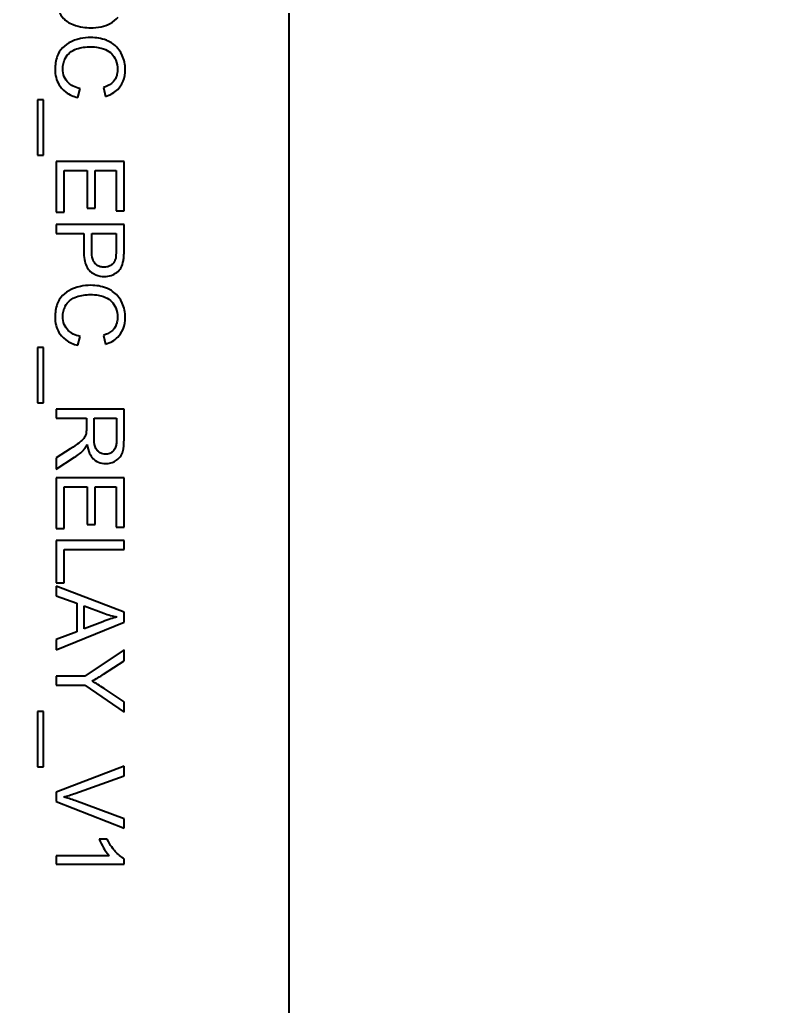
# Model space of a CAD drawing. Header units: millimetres. Extents: x 0 to 5945, y 0 to 4205.
# Drawn here: x 1851.56 to 1867.44, y 324.25 to 345.01 of the extents above; entities that cross this region are included whole.
import ezdxf

# ---------------------------------------------------------------- set-up
doc = ezdxf.new("R2010")
doc.units = ezdxf.units.MM
doc.header["$LTSCALE"] = 5
doc.layers.add('가시적인 것(ISO)', color=3, linetype='Continuous', lineweight=40)
doc.layers.add('해치(ISO)', color=7, linetype='Continuous', lineweight=18)

msp = doc.modelspace()

# ---------------------------------------------------------------- hatches: boundary and pattern name
at = {"layer": '해치(ISO)'}
h = msp.add_hatch(dxfattribs=at)
h.set_pattern_fill('ANSI31', color=256, scale=127, angle=75.0002, style=0)
h.set_pattern_definition([(120.0002, (0, 0), (-13.74813, -7.93754), [])])
h.paths.add_polyline_path([(1602.237, 257.352), (2132.237, 257.352), (2132.237, 827.352), (1602.237, 827.352), (1602.237, 766.852), (1602.237, 707.852), (1602.237, 376.852), (1602.237, 317.852)])
h.paths.add_polyline_path([(1604.237, 259.352), (1604.237, 825.352), (2130.237, 825.352), (2130.237, 259.352)], flags=0)
edge = h.paths.add_edge_path()
edge.add_ellipse((1657.237, 307.352), major_axis=(-4, 0), ratio=1, start_angle=0, end_angle=360)
h.paths.add_polyline_path([(2102.237, 287.352), (2102.237, 797.352), (1632.237, 797.352), (1632.237, 287.352)])
h.paths.add_polyline_path([(1634.237, 289.352), (1634.237, 795.352), (2100.237, 795.352), (2100.237, 289.352)], flags=0)
h = msp.add_hatch(dxfattribs=at)
h.set_pattern_fill('ANSI31', color=256, scale=127, angle=90.0002, style=0)
h.set_pattern_definition([(135.0002, (0, 0), (-11.22528, -11.22536), [])])
edge = h.paths.add_edge_path()
edge.add_line((2117.821, 285.352), (2117.821, 799.352))
edge.add_ellipse((2104.437, 799.352), major_axis=(13.384, 0), ratio=1, start_angle=0, end_angle=90)
edge.add_line((2104.437, 812.736), (1630.437, 812.736))
edge.add_ellipse((1630.437, 799.352), major_axis=(0, 13.384), ratio=1, start_angle=0, end_angle=90)
edge.add_line((1617.053, 799.352), (1617.053, 285.352))
edge.add_ellipse((1630.437, 285.352), major_axis=(-13.384, 0), ratio=1, start_angle=0, end_angle=90)
edge.add_line((1630.437, 271.967), (1867.387, 271.967))
edge.add_line((1867.387, 271.967), (1867.387, 284.311))
edge.add_line((1867.387, 284.311), (1630.437, 284.311))
edge.add_ellipse((1630.437, 285.352), major_axis=(0, -1.041), ratio=1, start_angle=270, end_angle=360, ccw=False)
edge.add_line((1629.396, 285.352), (1629.396, 799.352))
edge.add_ellipse((1630.437, 799.352), major_axis=(-1.041, 0), ratio=1, start_angle=270, end_angle=360, ccw=False)
edge.add_line((1630.437, 800.392), (2104.437, 800.392))
edge.add_ellipse((2104.437, 799.352), major_axis=(0, 1.041), ratio=1, start_angle=270, end_angle=360, ccw=False)
edge.add_line((2105.478, 799.352), (2105.478, 285.352))
edge.add_ellipse((2104.437, 285.352), major_axis=(1.041, 0), ratio=1, start_angle=270, end_angle=360, ccw=False)
edge.add_line((2104.437, 284.311), (1867.487, 284.311))
edge.add_line((1867.487, 284.311), (1867.487, 271.967))
edge.add_line((1867.487, 271.967), (2104.437, 271.967))
edge.add_ellipse((2104.437, 285.352), major_axis=(0, -13.384), ratio=1, start_angle=0, end_angle=90)

# ---------------------------------------------------------------- linework, layer by layer
at = {"layer": '가시적인 것(ISO)'}
for p, q in [((1857.237, 303.352), (1857.237, 362.352)), ((1852.786, 343.374), (1852.834, 343.564)), ((1853.325, 343.584), (1853.369, 343.398)), ((1852.062, 343.325), (1851.935, 343.325)), ((1851.935, 343.325), (1851.935, 342.162)), ((1852.062, 342.162), (1852.062, 343.325)), ((1851.935, 342.162), (1852.062, 342.162)), ((1853.76, 342.027), (1852.332, 342.027)), ((1852.332, 342.027), (1852.332, 340.96)), ((1853.76, 340.992), (1853.76, 342.027)), ((1852.5, 340.96), (1852.5, 341.837)), ((1852.5, 341.837), (1852.986, 341.837)), ((1852.986, 341.837), (1852.986, 341.046)), ((1853.155, 341.046), (1853.155, 341.837)), ((1853.155, 341.837), (1853.592, 341.837)), ((1853.592, 341.837), (1853.592, 340.992)), ((1852.332, 340.96), (1852.5, 340.96)), ((1852.986, 341.046), (1853.155, 341.046)), ((1853.592, 340.992), (1853.76, 340.992)), ((1853.76, 340.7), (1852.332, 340.7)), ((1852.332, 340.7), (1852.332, 340.51)), ((1853.76, 340.16), (1853.76, 340.7)), ((1852.332, 340.51), (1852.912, 340.51)), ((1852.912, 340.51), (1852.912, 340.143)), ((1853.081, 340.51), (1853.592, 340.51)), ((1853.081, 340.141), (1853.081, 340.51)), ((1853.592, 340.51), (1853.592, 340.144)), ((1852.786, 338.159), (1852.834, 338.348)), ((1853.325, 338.369), (1853.369, 338.183)), ((1851.935, 338.11), (1851.935, 336.947)), ((1852.062, 338.11), (1851.935, 338.11)), ((1852.062, 336.947), (1852.062, 338.11)), ((1851.935, 336.947), (1852.062, 336.947)), ((1853.76, 336.813), (1852.332, 336.813)), ((1852.332, 336.813), (1852.332, 336.623)), ((1853.76, 336.179), (1853.76, 336.813)), ((1852.332, 336.623), (1852.967, 336.623)), ((1852.967, 336.623), (1852.967, 336.405)), ((1853.13, 336.623), (1853.603, 336.623)), ((1853.13, 336.217), (1853.13, 336.623)), ((1853.603, 336.623), (1853.603, 336.172)), ((1852.629, 335.981), (1852.332, 335.791)), ((1852.332, 335.555), (1852.72, 335.802)), ((1852.332, 335.791), (1852.332, 335.555)), ((1853.76, 335.37), (1852.332, 335.37)), ((1852.332, 335.37), (1852.332, 334.303)), ((1853.76, 334.335), (1853.76, 335.37)), ((1852.5, 334.303), (1852.5, 335.181)), ((1852.5, 335.181), (1852.986, 335.181)), ((1852.986, 335.181), (1852.986, 334.389)), ((1853.155, 334.389), (1853.155, 335.181)), ((1853.155, 335.181), (1853.592, 335.181)), ((1853.592, 335.181), (1853.592, 334.335)), ((1852.986, 334.389), (1853.155, 334.389)), ((1853.592, 334.335), (1853.76, 334.335)), ((1852.332, 334.303), (1852.5, 334.303)), ((1853.76, 334.05), (1852.332, 334.05)), ((1852.332, 334.05), (1852.332, 333.157)), ((1853.76, 333.861), (1853.76, 334.05)), ((1852.5, 333.157), (1852.5, 333.861)), ((1852.5, 333.861), (1853.76, 333.861)), ((1852.332, 333.157), (1852.5, 333.157)), ((1853.76, 332.54), (1852.332, 333.089)), ((1852.332, 333.089), (1852.332, 332.888)), ((1852.332, 332.888), (1852.764, 332.731)), ((1852.764, 332.731), (1852.764, 332.132)), ((1852.918, 332.677), (1853.337, 332.519)), ((1852.918, 332.191), (1852.918, 332.677)), ((1853.76, 332.335), (1853.76, 332.54)), ((1852.332, 331.751), (1853.76, 332.335)), ((1853.314, 332.342), (1852.918, 332.191)), ((1852.764, 332.132), (1852.332, 331.967)), ((1852.332, 331.967), (1852.332, 331.751)), ((1853.76, 331.749), (1852.937, 331.198)), ((1853.76, 331.519), (1853.76, 331.749)), ((1853.329, 331.237), (1853.76, 331.519)), ((1852.937, 331.198), (1852.332, 331.198)), ((1852.332, 331.198), (1852.332, 331.009)), ((1852.332, 331.009), (1852.937, 331.009)), ((1852.937, 331.009), (1853.76, 330.438)), ((1853.76, 330.658), (1853.34, 330.936)), ((1853.76, 330.438), (1853.76, 330.658)), ((1851.935, 330.453), (1851.935, 329.29)), ((1852.062, 330.453), (1851.935, 330.453)), ((1852.062, 329.29), (1852.062, 330.453)), ((1851.935, 329.29), (1852.062, 329.29)), ((1853.76, 329.304), (1852.332, 328.752)), ((1853.76, 329.1), (1853.76, 329.304)), ((1852.723, 328.728), (1853.76, 329.1)), ((1852.332, 328.752), (1852.332, 328.557)), ((1852.332, 328.557), (1853.76, 327.998)), ((1853.76, 328.19), (1852.723, 328.577)), ((1853.76, 327.998), (1853.76, 328.19)), ((1853.408, 327.765), (1853.238, 327.765)), ((1853.449, 327.414), (1852.332, 327.414)), ((1852.332, 327.414), (1852.332, 327.239)), ((1853.766, 327.239), (1853.766, 327.352)), ((1852.332, 327.239), (1853.766, 327.239))]:
    msp.add_line(p, q, dxfattribs=at)
for points, knots in [([(1852.332, 345.508), (1852.332, 345.417), (1852.341, 345.297), (1852.41, 345.131), (1852.442, 345.083), (1852.532, 344.994), (1852.589, 344.948), (1852.829, 344.851), (1852.966, 344.843), (1853.054, 344.843)], [-0.09649249, -0.09649249, -0.09649249, -0.09649249, -0.06290322, -0.06290322, -0.04448878, -0.04448878, -0.02641318, -0.02641318, 0, 0, 0, 0]), ([(1853.054, 344.843), (1853.129, 344.843), (1853.205, 344.85), (1853.349, 344.881), (1853.412, 344.903), (1853.534, 344.967), (1853.59, 345.012), (1853.637, 345.069)], [-0.06122341, -0.06122341, -0.06122341, -0.06122341, -0.04121798, -0.04121798, -0.02208454, -0.02208454, 0, 0, 0, 0]), ([(1853.057, 344.637), (1852.985, 344.637), (1852.913, 344.63), (1852.744, 344.594), (1852.675, 344.563), (1852.577, 344.516), (1852.516, 344.474), (1852.41, 344.363), (1852.376, 344.304), (1852.32, 344.157), (1852.308, 344.06), (1852.308, 343.965)], [-0.07865097, -0.07865097, -0.07865097, -0.07865097, -0.07291127, -0.07291127, -0.06491706, -0.06491706, -0.04729386, -0.04729386, -0.0282851, -0.0282851, 0, 0, 0, 0]), ([(1853.785, 343.962), (1853.785, 344.014), (1853.781, 344.066), (1853.76, 344.166), (1853.744, 344.214), (1853.682, 344.353), (1853.631, 344.411), (1853.531, 344.51), (1853.455, 344.552), (1853.284, 344.621), (1853.171, 344.637), (1853.057, 344.637)], [-0.07539131, -0.07539131, -0.07539131, -0.07539131, -0.07027041, -0.07027041, -0.06530625, -0.06530625, -0.05522251, -0.05522251, -0.03414485, -0.03414485, 0, 0, 0, 0]), ([(1852.47, 343.982), (1852.47, 344.019), (1852.474, 344.056), (1852.492, 344.129), (1852.505, 344.164), (1852.548, 344.248), (1852.579, 344.284), (1852.661, 344.356), (1852.716, 344.381), (1852.855, 344.43), (1852.958, 344.442), (1853.058, 344.442)], [-0.06506784, -0.06506784, -0.06506784, -0.06506784, -0.05917876, -0.05917876, -0.05334346, -0.05334346, -0.04431175, -0.04431175, -0.03010712, -0.03010712, 0, 0, 0, 0]), ([(1853.058, 344.442), (1853.112, 344.442), (1853.165, 344.438), (1853.243, 344.423), (1853.311, 344.409), (1853.421, 344.361), (1853.465, 344.331), (1853.532, 344.262), (1853.565, 344.219), (1853.614, 344.099), (1853.623, 344.033), (1853.623, 343.966)], [-0.1551779, -0.1551779, -0.1551779, -0.1551779, -0.0931336, -0.0931336, -0.0633339, -0.0633339, -0.0389721, -0.0389721, -0.0198886, -0.0198886, 0, 0, 0, 0]), ([(1852.308, 343.965), (1852.308, 343.908), (1852.314, 343.85), (1852.342, 343.742), (1852.362, 343.693), (1852.415, 343.604), (1852.459, 343.544), (1852.609, 343.433), (1852.696, 343.397), (1852.786, 343.374)], [-0.1190417, -0.1190417, -0.1190417, -0.1190417, -0.0864804, -0.0864804, -0.0560355, -0.0560355, -0.0278205, -0.0278205, 0, 0, 0, 0]), ([(1852.834, 343.564), (1852.785, 343.574), (1852.736, 343.59), (1852.652, 343.632), (1852.616, 343.657), (1852.552, 343.72), (1852.522, 343.761), (1852.479, 343.866), (1852.47, 343.923), (1852.47, 343.982)], [-0.0687943, -0.0687943, -0.0687943, -0.0687943, -0.05035948, -0.05035948, -0.03404682, -0.03404682, -0.01749386, -0.01749386, 0, 0, 0, 0]), ([(1853.623, 343.966), (1853.623, 343.93), (1853.62, 343.894), (1853.604, 343.827), (1853.593, 343.796), (1853.553, 343.723), (1853.523, 343.692), (1853.444, 343.631), (1853.385, 343.603), (1853.325, 343.584)], [-0.045043, -0.045043, -0.045043, -0.045043, -0.03709815, -0.03709815, -0.02986549, -0.02986549, -0.01883043, -0.01883043, 0, 0, 0, 0]), ([(1853.369, 343.398), (1853.42, 343.413), (1853.468, 343.432), (1853.556, 343.483), (1853.594, 343.512), (1853.669, 343.587), (1853.711, 343.642), (1853.773, 343.795), (1853.785, 343.878), (1853.785, 343.962)], [-0.09265848, -0.09265848, -0.09265848, -0.09265848, -0.07036995, -0.07036995, -0.04944545, -0.04944545, -0.02517352, -0.02517352, 0, 0, 0, 0]), ([(1852.912, 340.143), (1852.912, 340.083), (1852.916, 340.022), (1852.934, 339.915), (1852.947, 339.867), (1852.984, 339.79), (1853.004, 339.758), (1853.047, 339.716), (1853.093, 339.673), (1853.223, 339.619), (1853.284, 339.608), (1853.347, 339.608)], [-0.1908288, -0.1908288, -0.1908288, -0.1908288, -0.1298077, -0.1298077, -0.080559, -0.080559, -0.0424546, -0.0424546, -0.0186855, -0.0186855, 0, 0, 0, 0]), ([(1853.341, 339.803), (1853.314, 339.803), (1853.287, 339.806), (1853.237, 339.819), (1853.215, 339.828), (1853.169, 339.857), (1853.153, 339.875), (1853.124, 339.911), (1853.11, 339.941), (1853.085, 340.025), (1853.081, 340.086), (1853.081, 340.141)], [-0.03802346, -0.03802346, -0.03802346, -0.03802346, -0.03403716, -0.03403716, -0.03044185, -0.03044185, -0.02606481, -0.02606481, -0.01653682, -0.01653682, 0, 0, 0, 0]), ([(1853.592, 340.144), (1853.592, 340.11), (1853.591, 340.07), (1853.587, 340.012), (1853.584, 339.987), (1853.579, 339.968)], [-0.01456943, -0.01456943, -0.01456943, -0.01456943, -0.00589346, -0.00589346, 0, 0, 0, 0]), ([(1853.746, 339.943), (1853.752, 339.972), (1853.755, 340.005), (1853.76, 340.076), (1853.76, 340.119), (1853.76, 340.16)], [-0.02117388, -0.02117388, -0.02117388, -0.02117388, -0.01229519, -0.01229519, 0, 0, 0, 0]), ([(1853.579, 339.968), (1853.574, 339.95), (1853.567, 339.933), (1853.549, 339.901), (1853.538, 339.887), (1853.513, 339.862), (1853.488, 339.839), (1853.414, 339.809), (1853.378, 339.803), (1853.341, 339.803)], [-0.05165265, -0.05165265, -0.05165265, -0.05165265, -0.03766251, -0.03766251, -0.02385969, -0.02385969, -0.01104429, -0.01104429, 0, 0, 0, 0]), ([(1853.347, 339.608), (1853.394, 339.608), (1853.441, 339.615), (1853.537, 339.646), (1853.578, 339.67), (1853.649, 339.722), (1853.675, 339.756), (1853.721, 339.833), (1853.737, 339.888), (1853.746, 339.943)], [-0.03899686, -0.03899686, -0.03899686, -0.03899686, -0.03327601, -0.03327601, -0.02682703, -0.02682703, -0.01670913, -0.01670913, 0, 0, 0, 0]), ([(1853.057, 339.422), (1852.985, 339.422), (1852.913, 339.415), (1852.744, 339.379), (1852.675, 339.348), (1852.577, 339.301), (1852.516, 339.259), (1852.41, 339.148), (1852.376, 339.089), (1852.32, 338.942), (1852.308, 338.845), (1852.308, 338.75)], [-0.07865097, -0.07865097, -0.07865097, -0.07865097, -0.07291127, -0.07291127, -0.06491706, -0.06491706, -0.04729386, -0.04729386, -0.0282851, -0.0282851, 0, 0, 0, 0]), ([(1853.785, 338.747), (1853.785, 338.799), (1853.781, 338.851), (1853.76, 338.951), (1853.744, 338.999), (1853.682, 339.138), (1853.631, 339.196), (1853.531, 339.295), (1853.455, 339.336), (1853.284, 339.405), (1853.171, 339.422), (1853.057, 339.422)], [-0.07539131, -0.07539131, -0.07539131, -0.07539131, -0.07027041, -0.07027041, -0.06530625, -0.06530625, -0.05522251, -0.05522251, -0.03414485, -0.03414485, 0, 0, 0, 0]), ([(1852.47, 338.767), (1852.47, 338.804), (1852.474, 338.841), (1852.492, 338.914), (1852.505, 338.949), (1852.548, 339.033), (1852.579, 339.069), (1852.661, 339.141), (1852.716, 339.166), (1852.855, 339.215), (1852.958, 339.227), (1853.058, 339.227)], [-0.06506784, -0.06506784, -0.06506784, -0.06506784, -0.05917876, -0.05917876, -0.05334346, -0.05334346, -0.04431175, -0.04431175, -0.03010712, -0.03010712, 0, 0, 0, 0]), ([(1853.058, 339.227), (1853.112, 339.227), (1853.165, 339.222), (1853.243, 339.208), (1853.311, 339.194), (1853.421, 339.146), (1853.465, 339.116), (1853.532, 339.046), (1853.565, 339.004), (1853.614, 338.884), (1853.623, 338.818), (1853.623, 338.751)], [-0.1551779, -0.1551779, -0.1551779, -0.1551779, -0.0931336, -0.0931336, -0.0633339, -0.0633339, -0.0389721, -0.0389721, -0.0198886, -0.0198886, 0, 0, 0, 0]), ([(1852.308, 338.75), (1852.308, 338.693), (1852.314, 338.635), (1852.342, 338.527), (1852.362, 338.478), (1852.415, 338.388), (1852.459, 338.329), (1852.609, 338.218), (1852.696, 338.182), (1852.786, 338.159)], [-0.1190417, -0.1190417, -0.1190417, -0.1190417, -0.0864804, -0.0864804, -0.0560355, -0.0560355, -0.0278205, -0.0278205, 0, 0, 0, 0]), ([(1852.834, 338.348), (1852.785, 338.359), (1852.736, 338.374), (1852.652, 338.417), (1852.616, 338.441), (1852.552, 338.504), (1852.522, 338.546), (1852.479, 338.651), (1852.47, 338.708), (1852.47, 338.767)], [-0.0687943, -0.0687943, -0.0687943, -0.0687943, -0.05035948, -0.05035948, -0.03404682, -0.03404682, -0.01749386, -0.01749386, 0, 0, 0, 0]), ([(1853.623, 338.751), (1853.623, 338.715), (1853.62, 338.679), (1853.604, 338.612), (1853.593, 338.581), (1853.553, 338.508), (1853.523, 338.477), (1853.444, 338.415), (1853.385, 338.388), (1853.325, 338.369)], [-0.045043, -0.045043, -0.045043, -0.045043, -0.03709815, -0.03709815, -0.02986549, -0.02986549, -0.01883043, -0.01883043, 0, 0, 0, 0]), ([(1853.369, 338.183), (1853.42, 338.198), (1853.468, 338.217), (1853.556, 338.267), (1853.594, 338.297), (1853.669, 338.372), (1853.711, 338.427), (1853.773, 338.58), (1853.785, 338.663), (1853.785, 338.747)], [-0.09265848, -0.09265848, -0.09265848, -0.09265848, -0.07036995, -0.07036995, -0.04944545, -0.04944545, -0.02517352, -0.02517352, 0, 0, 0, 0]), ([(1852.967, 336.405), (1852.967, 336.384), (1852.966, 336.362), (1852.964, 336.328), (1852.963, 336.312), (1852.96, 336.299)], [-0.0101998, -0.0101998, -0.0101998, -0.0101998, -0.00404307, -0.00404307, 0, 0, 0, 0]), ([(1852.96, 336.299), (1852.954, 336.276), (1852.945, 336.255), (1852.919, 336.207), (1852.903, 336.187), (1852.852, 336.136), (1852.792, 336.086), (1852.629, 335.981)], [-0.1214387, -0.1214387, -0.1214387, -0.1214387, -0.09433, -0.09433, -0.0583438, -0.0583438, 0, 0, 0, 0]), ([(1853.371, 335.865), (1853.351, 335.865), (1853.331, 335.868), (1853.292, 335.878), (1853.274, 335.886), (1853.227, 335.912), (1853.208, 335.93), (1853.171, 335.975), (1853.159, 336.007), (1853.135, 336.084), (1853.13, 336.152), (1853.13, 336.217)], [-0.03833113, -0.03833113, -0.03833113, -0.03833113, -0.03554174, -0.03554174, -0.03274071, -0.03274071, -0.0280567, -0.0280567, -0.01967409, -0.01967409, 0, 0, 0, 0]), ([(1853.371, 335.671), (1853.408, 335.671), (1853.445, 335.675), (1853.517, 335.695), (1853.551, 335.709), (1853.61, 335.744), (1853.645, 335.77), (1853.708, 335.849), (1853.724, 335.89), (1853.754, 335.997), (1853.76, 336.09), (1853.76, 336.179)], [-0.07863343, -0.07863343, -0.07863343, -0.07863343, -0.06453849, -0.06453849, -0.0506606, -0.0506606, -0.03891838, -0.03891838, -0.02673723, -0.02673723, 0, 0, 0, 0]), ([(1852.911, 335.959), (1852.924, 335.974), (1852.936, 335.991), (1852.959, 336.028), (1852.971, 336.05), (1852.982, 336.072)], [-0.01319306, -0.01319306, -0.01319306, -0.01319306, -0.00734904, -0.00734904, 0, 0, 0, 0]), ([(1852.982, 336.072), (1852.991, 336.007), (1853.007, 335.94), (1853.054, 335.84), (1853.079, 335.804), (1853.131, 335.753), (1853.167, 335.721), (1853.269, 335.679), (1853.319, 335.671), (1853.371, 335.671)], [-0.1020521, -0.1020521, -0.1020521, -0.1020521, -0.0607554, -0.0607554, -0.0332201, -0.0332201, -0.0153342, -0.0153342, 0, 0, 0, 0]), ([(1853.603, 336.172), (1853.603, 336.14), (1853.601, 336.107), (1853.591, 336.049), (1853.584, 336.022), (1853.561, 335.969), (1853.546, 335.946), (1853.506, 335.907), (1853.484, 335.892), (1853.43, 335.87), (1853.401, 335.865), (1853.371, 335.865)], [-0.04241391, -0.04241391, -0.04241391, -0.04241391, -0.0334335, -0.0334335, -0.02593045, -0.02593045, -0.01720705, -0.01720705, -0.00908779, -0.00908779, 0, 0, 0, 0]), ([(1852.72, 335.802), (1852.757, 335.826), (1852.792, 335.851), (1852.856, 335.903), (1852.884, 335.93), (1852.911, 335.959)], [-0.02470773, -0.02470773, -0.02470773, -0.02470773, -0.01176478, -0.01176478, 0, 0, 0, 0]), ([(1853.61, 332.442), (1853.567, 332.429), (1853.521, 332.415), (1853.424, 332.382), (1853.368, 332.362), (1853.314, 332.342)], [-0.03070478, -0.03070478, -0.03070478, -0.03070478, -0.0172156, -0.0172156, 0, 0, 0, 0]), ([(1853.337, 332.519), (1853.382, 332.503), (1853.427, 332.488), (1853.518, 332.462), (1853.564, 332.451), (1853.61, 332.442)], [-0.02843961, -0.02843961, -0.02843961, -0.02843961, -0.01410585, -0.01410585, 0, 0, 0, 0]), ([(1853.087, 331.091), (1853.128, 331.114), (1853.169, 331.137), (1853.25, 331.186), (1853.29, 331.211), (1853.329, 331.237)], [-0.02824891, -0.02824891, -0.02824891, -0.02824891, -0.01424642, -0.01424642, 0, 0, 0, 0]), ([(1853.34, 330.936), (1853.296, 330.964), (1853.251, 330.993), (1853.168, 331.044), (1853.127, 331.069), (1853.087, 331.091)], [-0.02953399, -0.02953399, -0.02953399, -0.02953399, -0.01380139, -0.01380139, 0, 0, 0, 0]), ([(1852.49, 328.653), (1852.527, 328.664), (1852.565, 328.675), (1852.643, 328.7), (1852.683, 328.714), (1852.723, 328.728)], [-0.0244472, -0.0244472, -0.0244472, -0.0244472, -0.01269539, -0.01269539, 0, 0, 0, 0]), ([(1852.723, 328.577), (1852.684, 328.591), (1852.645, 328.605), (1852.568, 328.63), (1852.529, 328.642), (1852.49, 328.653)], [-0.02452883, -0.02452883, -0.02452883, -0.02452883, -0.01217994, -0.01217994, 0, 0, 0, 0]), ([(1853.238, 327.765), (1853.261, 327.702), (1853.295, 327.637), (1853.349, 327.545), (1853.393, 327.473), (1853.449, 327.414)], [-0.06474582, -0.06474582, -0.06474582, -0.06474582, -0.02451396, -0.02451396, 0, 0, 0, 0]), ([(1853.766, 327.352), (1853.697, 327.386), (1853.632, 327.443), (1853.538, 327.548), (1853.47, 327.63), (1853.408, 327.765)], [-0.1147142, -0.1147142, -0.1147142, -0.1147142, -0.0445643, -0.0445643, 0, 0, 0, 0])]:
    msp.add_open_spline(points, degree=3, knots=knots, dxfattribs=at)

doc.saveas('drawing.dxf')
